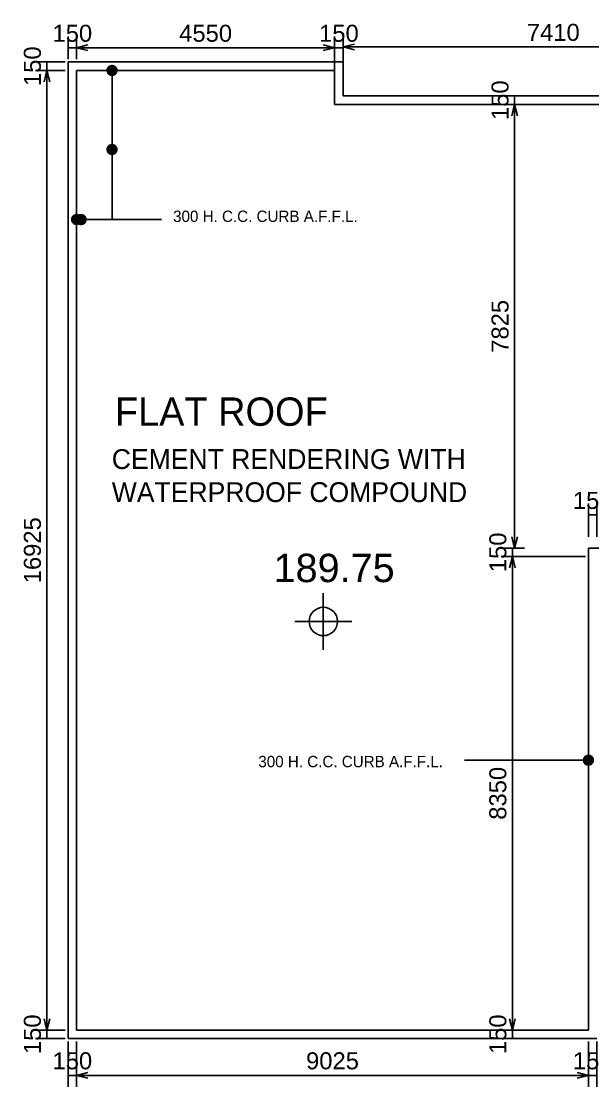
# Model space of a CAD drawing. Header units: millimetres. Extents: x 31680 to 110797, y 5596 to 79640.
# Drawn here: x 82247 to 92322, y 17533 to 36325 of the extents above; entities that cross this region are included whole.
import ezdxf

# ---------------------------------------------------------------- set-up
doc = ezdxf.new("R2010")
doc.units = ezdxf.units.MM
doc.header["$LTSCALE"] = 1000
doc.layers.get('0').update_dxf_attribs({"color": 8})
doc.layers.get('Defpoints').update_dxf_attribs({"color": 8})
for name, color, linetype in [('DLN030_2', 8, 'Continuous'), ('DLN032__', 8, 'Continuous'), ('DLN040__', 8, 'Continuous'), ('DLN041__', 8, 'Continuous'), ('DLN210__', 8, 'Continuous'), ('LEVEL', 8, 'Continuous')]:
    doc.layers.add(name, color=color, linetype=linetype)
doc.styles.add('ROMANS', font='swissl.ttf')
doc.styles.add('SWIS721LT450', font='swissl.ttf')
doc.styles.add('SWIS721LT750', font='swissl.ttf')
doc.dimstyles.new('INTDIM', dxfattribs={"dimscale": 200, "dimtxt": 2.25, "dimasz": 1.5, "dimexe": 1, "dimexo": 0, "dimgap": 1, "dimtad": 1, "dimdec": 0, "dimrnd": 1, "dimzin": 1, "dimdsep": 46, "dimtxsty": 'SWIS721LT450', "dimcen": 1, "dimclrd": 1, "dimclre": 1, "dimclrt": 2, "dimaunit": 1, "dimadec": 3, "dimazin": 0, "dimtfac": 1, "dimtdec": 0, "dimtix": 1, "dimtmove": 2, "dimatfit": 0, "dimldrblk": 'DOT', "dimfxl": 1, "dimtolj": 1, "dimtzin": 0, "dimarcsym": 0})

# ---------------------------------------------------------------- blocks, each defined once
blk = doc.blocks.new('DIMARR')
for p, q in [((-1, 0.25), (0, 0)), ((-1, 0), (0, 0)), ((0, 0), (-1, -0.25))]:
    blk.add_line(p, q)
blk = doc.blocks.new('*D7')
at = {"layer": 'Defpoints', "color": 0, "transparency": 16777216}
for p in [(82698, 35608), (83222, 35608), (83222, 35458)]:
    blk.add_point(p, dxfattribs=at)
at = {"layer": 'DLN030_2', "lineweight": -2, "transparency": 16777216}
for p, q in [((83022, 35608), (82498, 35608)), ((82698, 35458), (82698, 35608)), ((83022, 35458), (82498, 35458))]:
    blk.add_line(p, q, dxfattribs=at)
at = {"layer": 'DLN030_2', "transparency": 16777216, "insert": (82444, 35533), "char_height": 300, "attachment_point": 5, "rotation": 90, "style": 'SWIS721LT450'}
blk.add_mtext('\\A1;150', dxfattribs=at)
blk = doc.blocks.new('*D8')
at = {"layer": 'Defpoints', "color": 0, "transparency": 16777216}
for p in [(83222, 35458), (82698, 18533), (83222, 18533)]:
    blk.add_point(p, dxfattribs=at)
at = {"layer": 'DLN030_2', "lineweight": -2, "transparency": 16777216}
for p, q in [((83022, 35458), (82498, 35458)), ((82698, 35258), (82698, 18733)), ((83022, 18533), (82498, 18533))]:
    blk.add_line(p, q, dxfattribs=at)
at = {"layer": 'DLN030_2', "lineweight": -2, "transparency": 16777216, "xscale": 200, "yscale": 200, "zscale": 200}
for p, rotation in [((82698, 35458), 90), ((82698, 18533), 270)]:
    blk.add_blockref('DIMARR', p, dxfattribs=dict(at, rotation=rotation))
at = {"layer": 'DLN030_2', "transparency": 16777216, "insert": (82444, 26995), "char_height": 300, "attachment_point": 5, "rotation": 90, "style": 'SWIS721LT450'}
blk.add_mtext('\\A1;16925', dxfattribs=at)
blk = doc.blocks.new('*D9')
at = {"layer": 'Defpoints', "color": 0, "transparency": 16777216}
for p in [(83222, 18533), (82698, 18383), (83222, 18383)]:
    blk.add_point(p, dxfattribs=at)
at = {"layer": 'DLN030_2', "lineweight": -2, "transparency": 16777216}
for p, q in [((83022, 18533), (82498, 18533)), ((82698, 18533), (82698, 18383)), ((83022, 18383), (82498, 18383))]:
    blk.add_line(p, q, dxfattribs=at)
at = {"layer": 'DLN030_2', "transparency": 16777216, "insert": (82444, 18458), "char_height": 300, "attachment_point": 5, "rotation": 90, "style": 'SWIS721LT450'}
blk.add_mtext('\\A1;150', dxfattribs=at)
blk = doc.blocks.new('*D10')
at = {"layer": 'Defpoints', "color": 0, "transparency": 16777216}
for p in [(83072, 18533), (83222, 18533), (83072, 17733)]:
    blk.add_point(p, dxfattribs=at)
at = {"layer": 'DLN030_2', "lineweight": -2, "transparency": 16777216}
for p, q in [((83072, 18333), (83072, 17533)), ((83222, 18333), (83222, 17533)), ((83222, 17733), (83072, 17733))]:
    blk.add_line(p, q, dxfattribs=at)
at = {"layer": 'DLN030_2', "transparency": 16777216, "insert": (83147, 17988), "char_height": 300, "attachment_point": 5, "style": 'SWIS721LT450'}
blk.add_mtext('\\A1;150', dxfattribs=at)
blk = doc.blocks.new('*D11')
at = {"layer": 'Defpoints', "color": 0, "transparency": 16777216}
for p in [(83222, 18533), (92247, 18533), (92247, 17733)]:
    blk.add_point(p, dxfattribs=at)
at = {"layer": 'DLN030_2', "lineweight": -2, "transparency": 16777216}
for p, q in [((83222, 18333), (83222, 17533)), ((92247, 18333), (92247, 17533)), ((83422, 17733), (92047, 17733))]:
    blk.add_line(p, q, dxfattribs=at)
at = {"layer": 'DLN030_2', "lineweight": -2, "transparency": 16777216, "xscale": 200, "yscale": 200, "zscale": 200, "rotation": 180}
blk.add_blockref('DIMARR', (83222, 17733), dxfattribs=at)
at = {"layer": 'DLN030_2', "lineweight": -2, "transparency": 16777216, "xscale": 200, "yscale": 200, "zscale": 200}
blk.add_blockref('DIMARR', (92247, 17733), dxfattribs=at)
at = {"layer": 'DLN030_2', "transparency": 16777216, "insert": (87734, 17988), "char_height": 300, "attachment_point": 5, "style": 'SWIS721LT450'}
blk.add_mtext('\\A1;9025', dxfattribs=at)
blk = doc.blocks.new('*D12')
at = {"layer": 'Defpoints', "color": 0, "transparency": 16777216}
for p in [(92247, 18533), (92397, 18533), (92247, 17733)]:
    blk.add_point(p, dxfattribs=at)
at = {"layer": 'DLN030_2', "lineweight": -2, "transparency": 16777216}
for p, q in [((92247, 18333), (92247, 17533)), ((92397, 18333), (92397, 17533)), ((92397, 17733), (92247, 17733))]:
    blk.add_line(p, q, dxfattribs=at)
at = {"layer": 'DLN030_2', "transparency": 16777216, "insert": (92322, 17988), "char_height": 300, "attachment_point": 5, "style": 'SWIS721LT450'}
blk.add_mtext('\\A1;150', dxfattribs=at)
blk = doc.blocks.new('*D29')
at = {"layer": 'Defpoints', "color": 0, "transparency": 16777216}
for p in [(87922, 35874), (87922, 35008), (95332, 35008)]:
    blk.add_point(p, dxfattribs=at)
at = {"layer": 'DLN030_2', "lineweight": -2, "transparency": 16777216}
for p, q in [((87922, 35208), (87922, 36074)), ((95332, 35208), (95332, 36074)), ((95132, 35874), (88122, 35874))]:
    blk.add_line(p, q, dxfattribs=at)
at = {"layer": 'DLN030_2', "lineweight": -2, "transparency": 16777216, "xscale": 200, "yscale": 200, "zscale": 200}
for p, rotation in [((87922, 35874), 179.9999999999999), ((95332, 35874), 359.9999999999999)]:
    blk.add_blockref('DIMARR', p, dxfattribs=dict(at, rotation=rotation))
at = {"layer": 'DLN030_2', "transparency": 16777216, "insert": (91627, 36128), "char_height": 300, "attachment_point": 5, "style": 'SWIS721LT450'}
blk.add_mtext('\\A1;7410', dxfattribs=at)
blk = doc.blocks.new('*D30')
at = {"layer": 'Defpoints', "color": 0, "transparency": 16777216}
for p in [(87772, 35858), (87772, 35008), (87922, 35008)]:
    blk.add_point(p, dxfattribs=at)
at = {"layer": 'DLN030_2', "lineweight": -2, "transparency": 16777216}
for p, q in [((87772, 35208), (87772, 36058)), ((87922, 35208), (87922, 36058)), ((87922, 35858), (87772, 35858))]:
    blk.add_line(p, q, dxfattribs=at)
at = {"layer": 'DLN030_2', "transparency": 16777216, "insert": (87847, 36112), "char_height": 300, "attachment_point": 5, "style": 'SWIS721LT450'}
blk.add_mtext('\\A1;150', dxfattribs=at)
blk = doc.blocks.new('*D31')
at = {"layer": 'Defpoints', "color": 0, "transparency": 16777216}
for p in [(83222, 35858), (83222, 35458), (87772, 35458)]:
    blk.add_point(p, dxfattribs=at)
at = {"layer": 'DLN030_2', "lineweight": -2, "transparency": 16777216}
for p, q in [((83222, 35658), (83222, 36058)), ((87772, 35658), (87772, 36058)), ((87572, 35858), (83422, 35858))]:
    blk.add_line(p, q, dxfattribs=at)
at = {"layer": 'DLN030_2', "lineweight": -2, "transparency": 16777216, "xscale": 200, "yscale": 200, "zscale": 200}
for p, rotation in [((83222, 35858), 180.0000000000063), ((87772, 35858), 6.314948564067891e-12)]:
    blk.add_blockref('DIMARR', p, dxfattribs=dict(at, rotation=rotation))
at = {"layer": 'DLN030_2', "transparency": 16777216, "insert": (85497, 36112), "char_height": 300, "attachment_point": 5, "style": 'SWIS721LT450'}
blk.add_mtext('\\A1;4550', dxfattribs=at)
blk = doc.blocks.new('*D32')
at = {"layer": 'Defpoints', "color": 0, "transparency": 16777216}
for p in [(83072, 35858), (83072, 35458), (83222, 35458)]:
    blk.add_point(p, dxfattribs=at)
at = {"layer": 'DLN030_2', "lineweight": -2, "transparency": 16777216}
for p, q in [((83072, 35658), (83072, 36058)), ((83222, 35658), (83222, 36058)), ((83222, 35858), (83072, 35858))]:
    blk.add_line(p, q, dxfattribs=at)
at = {"layer": 'DLN030_2', "transparency": 16777216, "insert": (83147, 36112), "char_height": 300, "attachment_point": 5, "style": 'SWIS721LT450'}
blk.add_mtext('\\A1;150', dxfattribs=at)
blk = doc.blocks.new('*D44')
at = {"layer": 'Defpoints', "color": 0, "transparency": 16777216}
for p in [(90944, 35008), (91467, 35008), (91467, 34858)]:
    blk.add_point(p, dxfattribs=at)
at = {"layer": 'DLN030_2', "lineweight": -2, "transparency": 16777216}
for p, q in [((91267, 35008), (90744, 35008)), ((90944, 34858), (90944, 35008)), ((91267, 34858), (90744, 34858))]:
    blk.add_line(p, q, dxfattribs=at)
at = {"layer": 'DLN030_2', "transparency": 16777216, "insert": (90690, 34933), "char_height": 300, "attachment_point": 5, "rotation": 90, "style": 'SWIS721LT450'}
blk.add_mtext('\\A1;150', dxfattribs=at)
blk = doc.blocks.new('*D45')
at = {"layer": 'Defpoints', "color": 0, "transparency": 16777216}
for p in [(91267, 34858), (90944, 27033), (91267, 27033)]:
    blk.add_point(p, dxfattribs=at)
at = {"layer": 'DLN030_2', "lineweight": -2, "transparency": 16777216}
for p, q in [((91067, 34858), (90744, 34858)), ((90944, 34658), (90944, 27233)), ((91067, 27033), (90744, 27033))]:
    blk.add_line(p, q, dxfattribs=at)
at = {"layer": 'DLN030_2', "lineweight": -2, "transparency": 16777216, "xscale": 200, "yscale": 200, "zscale": 200}
for p, rotation in [((90944, 34858), 90), ((90944, 27033), 270)]:
    blk.add_blockref('DIMARR', p, dxfattribs=dict(at, rotation=rotation))
at = {"layer": 'DLN030_2', "transparency": 16777216, "insert": (90690, 30945), "char_height": 300, "attachment_point": 5, "rotation": 90, "style": 'SWIS721LT450'}
blk.add_mtext('\\A1;7825', dxfattribs=at)
blk = doc.blocks.new('*D46')
at = {"layer": 'Defpoints', "color": 0, "transparency": 16777216}
for p in [(90906, 26883), (91317, 27033), (91317, 26883)]:
    blk.add_point(p, dxfattribs=at)
at = {"layer": 'DLN030_2', "lineweight": -2, "transparency": 16777216}
for p, q in [((91117, 27033), (90706, 27033)), ((91117, 26883), (90706, 26883)), ((90906, 27033), (90906, 26883))]:
    blk.add_line(p, q, dxfattribs=at)
at = {"layer": 'DLN030_2', "transparency": 16777216, "insert": (90651, 26958), "char_height": 300, "attachment_point": 5, "rotation": 90, "style": 'SWIS721LT450'}
blk.add_mtext('\\A1;150', dxfattribs=at)
blk = doc.blocks.new('*D47')
at = {"layer": 'Defpoints', "color": 0, "transparency": 16777216}
for p in [(92397, 26883), (90906, 18533), (92397, 18533)]:
    blk.add_point(p, dxfattribs=at)
at = {"layer": 'DLN030_2', "lineweight": -2, "transparency": 16777216}
for p, q in [((92197, 26883), (90706, 26883)), ((90906, 26683), (90906, 18733)), ((92197, 18533), (90706, 18533))]:
    blk.add_line(p, q, dxfattribs=at)
at = {"layer": 'DLN030_2', "lineweight": -2, "transparency": 16777216, "xscale": 200, "yscale": 200, "zscale": 200}
for p, rotation in [((90906, 26883), 90), ((90906, 18533), 270)]:
    blk.add_blockref('DIMARR', p, dxfattribs=dict(at, rotation=rotation))
at = {"layer": 'DLN030_2', "transparency": 16777216, "insert": (90651, 22708), "char_height": 300, "attachment_point": 5, "rotation": 90, "style": 'SWIS721LT450'}
blk.add_mtext('\\A1;8350', dxfattribs=at)
blk = doc.blocks.new('*D48')
at = {"layer": 'Defpoints', "color": 0, "transparency": 16777216}
for p in [(92247, 18533), (90906, 18383), (92247, 18383)]:
    blk.add_point(p, dxfattribs=at)
at = {"layer": 'DLN030_2', "lineweight": -2, "transparency": 16777216}
for p, q in [((92047, 18533), (90706, 18533)), ((90906, 18533), (90906, 18383)), ((92047, 18383), (90706, 18383))]:
    blk.add_line(p, q, dxfattribs=at)
at = {"layer": 'DLN030_2', "transparency": 16777216, "insert": (90651, 18458), "char_height": 300, "attachment_point": 5, "rotation": 90, "style": 'SWIS721LT450'}
blk.add_mtext('\\A1;150', dxfattribs=at)
blk = doc.blocks.new('*D50')
at = {"layer": 'Defpoints', "color": 0, "transparency": 16777216}
for p in [(92247, 27618), (92247, 27033), (92397, 27033)]:
    blk.add_point(p, dxfattribs=at)
at = {"layer": 'DLN030_2', "lineweight": -2, "transparency": 16777216}
for p, q in [((92247, 27233), (92247, 27818)), ((92397, 27233), (92397, 27818)), ((92397, 27618), (92247, 27618))]:
    blk.add_line(p, q, dxfattribs=at)
at = {"layer": 'DLN030_2', "transparency": 16777216, "insert": (92322, 27872), "char_height": 300, "attachment_point": 5, "style": 'SWIS721LT450'}
blk.add_mtext('\\A1;150', dxfattribs=at)
blk = doc.blocks.new('ELEX')
at = {"layer": 'DLN032__'}
for p, q in [((0, 0.5), (0, -0.5)), ((0.5, 0), (-0.5, 0))]:
    blk.add_line(p, q, dxfattribs=at)
blk.add_circle((0, 0), 0.25, dxfattribs=at)
at = {"layer": 'DLN032__', "style": 'ROMANS'}
blk.add_attdef('ELEX', (0.257, 0.354), '', height=0.5, dxfattribs=at)

msp = doc.modelspace()

# ---------------------------------------------------------------- linework, layer by layer
at = {"layer": 'DLN210__'}
for p, q in [((83071.8, 18382.9), (83071.8, 35607.9)), ((87921.8, 35607.9), (83071.8, 35607.9)), ((83071.8, 18382.9), (83071.8, 35607.9)), ((87921.8, 35007.9), (87921.8, 35607.9)), ((83221.8, 18532.9), (83221.8, 35457.9)), ((87771.8, 35457.9), (83221.8, 35457.9)), ((87771.8, 34857.9), (87771.8, 35457.9)), ((95481.8, 35007.9), (87921.8, 35007.9)), ((95331.8, 34857.9), (87771.8, 34857.9)), ((95331.8, 27032.9), (92246.8, 27032.9)), ((92246.8, 27032.9), (92246.8, 18532.9)), ((92246.8, 18532.9), (83221.8, 18532.9)), ((92246.8, 18532.9), (92246.8, 18532.9)), ((92246.8, 18532.9), (92246.8, 18532.9)), ((92396.8, 18382.9), (83071.8, 18382.9))]:
    msp.add_line(p, q, dxfattribs=at)

# ---------------------------------------------------------------- block references
at = {"layer": 'DLN032__'}
ref = msp.add_blockref('ELEX', (87572.4, 25739.1), dxfattribs=dict(at, xscale=1000, yscale=1000, zscale=1000))
ref.add_attrib('ELEX', '189.75', (86694.4, 26432.9), dxfattribs={"layer": 'LEVEL', "height": 500, "style": 'ROMANS'})

# ---------------------------------------------------------------- texts
at = {"layer": 'DLN040__', "char_height": 200, "width": 3822.687, "attachment_point": 1, "style": 'SWIS721LT750'}
for insert in [(84923.4, 32985.8), (84923.4, 32985.8), (86426.3, 23368.2)]:
    msp.add_mtext('{\\fUnivers|b0|i0|c0|p34;300 H. C.C. CURB A.F.F.L.}', dxfattribs=dict(at, insert=insert))
at = {"layer": 'DLN041__', "attachment_point": 7, "style": 'SWIS721LT750'}
for s, insert, char_height, width in [('{\\fUnivers|b0|i0|c0|p34;FLAT ROOF}', (83897.5, 29183.2), 500, 4428.675), ('{\\fUnivers|b0|i0|c0|p34;CEMENT RENDERING WITH WATERPROOF COMPOUND}', (83842.4, 27840.1), 350, 6649.735)]:
    msp.add_mtext(s, dxfattribs=dict(at, insert=insert, char_height=char_height, width=width))

# ---------------------------------------------------------------- dimensions: what is measured, and where the dimension line sits
at = {"layer": 'DLN030_2'}
for p1, p2, distance, picture, middle in [((83221.8, 35457.9), (83071.8, 35457.9), -400.1, '*D32', (83146.8, 36112.1)), ((87771.8, 35457.9), (83221.8, 35457.9), -400.2, '*D31', (85496.8, 36112.2)), ((87921.8, 35007.9), (87771.8, 35007.9), -850.2, '*D30', (87846.8, 36112.2)), ((95331.8, 35007.9), (87921.8, 35007.9), -865.8, '*D29', (91626.8, 36127.9)), ((83221.8, 35457.9), (83221.8, 18532.9), -523.6, '*D8', (82444, 26995.4)), ((83221.8, 18532.9), (83221.8, 18382.9), -523.6, '*D9', (82444, 18457.9)), ((83221.8, 18532.9), (83071.8, 18532.9), 799.5, '*D10', (83146.8, 17987.6)), ((83221.8, 18532.9), (92246.8, 18532.9), -799.5, '*D11', (87734.3, 17987.6)), ((92396.8, 18532.9), (92246.8, 18532.9), 799.5, '*D12', (92321.8, 17987.6))]:
    dim = msp.add_aligned_dim(p1=p1, p2=p2, distance=distance, dimstyle='INTDIM', override={"dimscale": 1, "dimtxt": 300, "dimasz": 200, "dimexe": 200, "dimexo": 200, "dimgap": 100, "dimrnd": 0, "dimzin": 0, "dimblk": 'DIMARR', "dimcen": 200, "dimclrd": 256, "dimclre": 256, "dimclrt": 256}, dxfattribs=at)
    dim.commit()
    dim.dimension.update_dxf_attribs({"geometry": picture, "text_midpoint": middle})
for base, p1, p2, picture, middle in [((82698.2, 35607.9), (83221.8, 35457.9), (83221.8, 35607.9), '*D7', (82444, 35532.9)), ((90943.8, 35007.9), (91467.4, 34857.9), (91467.4, 35007.9), '*D44', (90689.7, 34932.9)), ((90943.8, 27032.9), (91267.4, 34857.9), (91267.4, 27032.9), '*D45', (90689.7, 30945.4)), ((90905.6, 26882.9), (91317.4, 27032.9), (91317.4, 26882.9), '*D46', (90651.5, 26957.9)), ((90905.6, 18532.9), (92396.8, 26882.9), (92396.8, 18532.9), '*D47', (90651.5, 22707.9)), ((90905.6, 18382.9), (92246.8, 18532.9), (92246.8, 18382.9), '*D48', (90651.5, 18457.9))]:
    dim = msp.add_linear_dim(base=base, p1=p1, p2=p2, angle=90, dimstyle='INTDIM', override={"dimscale": 1, "dimtxt": 300, "dimasz": 200, "dimexe": 200, "dimexo": 200, "dimgap": 100, "dimrnd": 0, "dimzin": 0, "dimblk": 'DIMARR', "dimcen": 200, "dimclrd": 256, "dimclre": 256, "dimclrt": 256}, dxfattribs=at)
    dim.commit()
    dim.dimension.update_dxf_attribs({"geometry": picture, "text_midpoint": middle})
dim = msp.add_linear_dim(base=(92246.8, 27617.6), p1=(92396.8, 27032.9), p2=(92246.8, 27032.9), dimstyle='INTDIM', override={"dimscale": 1, "dimtxt": 300, "dimasz": 200, "dimexe": 200, "dimexo": 200, "dimgap": 100, "dimrnd": 0, "dimzin": 0, "dimblk": 'DIMARR', "dimcen": 200, "dimclrd": 256, "dimclre": 256, "dimclrt": 256}, dxfattribs=at)
dim.commit()
dim.dimension.update_dxf_attribs({"geometry": '*D50', "text_midpoint": (92321.8, 27871.8)})

# ---------------------------------------------------------------- leaders
at = {"layer": 'DLN040__'}
for points in [[(83846.3, 35457.9), (83846.3, 32828)], [(83846.3, 34063.8), (83846.3, 32828)], [(83221.8, 32828), (84721.8, 32828)], [(83302.5, 32828), (84721.8, 32828)], [(92246.8, 23291.9), (90061.3, 23291.9)]]:
    msp.add_leader(points, dimstyle='INTDIM', override={"dimscale": 1, "dimtxt": 300, "dimasz": 200, "dimexe": 200, "dimexo": 200, "dimgap": 100, "dimtad": 0, "dimrnd": 0, "dimzin": 0, "dimcen": 200, "dimclrd": 256, "dimclrt": 256}, dxfattribs=at)

doc.saveas('drawing.dxf')
